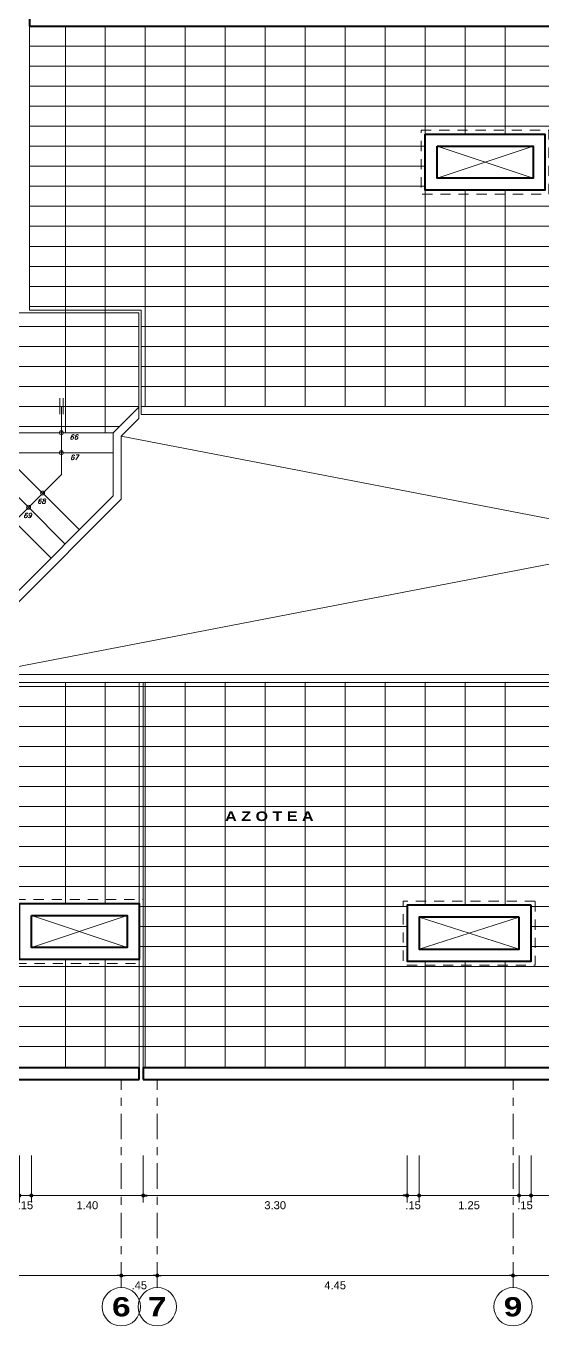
# Model space of a CAD drawing. Header units: millimetres. Extents: x 2178 to 2304, y 1220 to 1359.
# Drawn here: x 2261.87 to 2268.32, y 1327.38 to 1343.62 of the extents above; entities that cross this region are included whole.
import ezdxf
from ezdxf.enums import TextEntityAlignment as Align

# ---------------------------------------------------------------- set-up
doc = ezdxf.new("R2010")
doc.units = ezdxf.units.MM
doc.linetypes.add('CENTER', pattern=[50.8, 31.75, -6.35, 6.35, -6.35])
doc.linetypes.add('HIDDEN', pattern=[9.525, 6.35, -3.175])
doc.layers.get('0').update_dxf_attribs({"lineweight": 0})
for name, color, linetype, lineweight in [('COTAS', 40, 'Continuous', 20), ('Ejes22', 50, 'CENTER', 9), ('muros bajos', 2, 'Continuous', 25), ('PLUMA 1', 46, 'Continuous', 13), ('PLUMA 2', 94, 'Continuous', 15), ('PLUMA 4', 5, 'Continuous', 40), ('PROY', 13, 'HIDDEN', 13), ('TEXTO', 5, 'Continuous', 18), ('TEXTOS', 42, 'Continuous', 13)]:
    doc.layers.add(name, color=color, linetype=linetype, lineweight=lineweight)
doc.layers.add('pisos....', color=7, linetype='Continuous', lineweight=5, true_color=0x7c7f7e)
doc.styles.add('ARIAL', font='arial.ttf')
doc.styles.add('ARIAL-N', font='arialbd.ttf')
doc.styles.add('ARIALCH', font='arialbd.ttf', dxfattribs={"width": 1.25})
doc.styles.add('SIMPLEX', font='simplex.shx', dxfattribs={"width": 1.2, "oblique": 15})
doc.dimstyles.new('RPM 50', dxfattribs={"dimtxt": 0.1, "dimasz": 0.05, "dimexe": 0.0885, "dimexo": 0.1535, "dimgap": 0.071, "dimtad": 2, "dimtih": 1, "dimtoh": 1, "dimzin": 4, "dimdsep": 46, "dimtxsty": 'ARIAL', "dimblk": 'DOT', "dimcen": 0.4, "dimdle": 0.25, "dimclrd": 8, "dimclre": 8, "dimclrt": 9, "dimadec": 0, "dimazin": 0, "dimtfac": 1, "dimtix": 1, "dimtmove": 0, "dimatfit": 3, "dimldrblk": 'DOT', "dimfxl": 0.5, "dimfxlon": 1, "dimlwd": 0, "dimlwe": 0, "dimarcsym": 0})

# ---------------------------------------------------------------- blocks, each defined once
blk = doc.blocks.new('_DOT')
at = {"color": 0, "linetype": 'ByBlock'}
blk.add_line((-0.5, 0), (-1, 0), dxfattribs=at)
at = {"color": 0, "linetype": 'ByBlock', "const_width": 0.5}
blk.add_lwpolyline([(-0.25, 0, 1), (0.25, 0, 1)], format="xyb", close=True, dxfattribs=at)
blk = doc.blocks.new('*D1718')
at = {"layer": 'Defpoints', "color": 0, "transparency": 16777216}
for p in [(2259.162, 1328.006), (2263.062, 1328.006), (2263.062, 1328.006)]:
    blk.add_point(p, dxfattribs=at)
at = {"layer": 'muros bajos', "color": 8, "lineweight": 0, "transparency": 16777216}
for p, q in [((2259.162, 1328.006), (2259.162, 1328.094)), ((2263.062, 1328.006), (2263.062, 1328.094)), ((2259.212, 1328.006), (2263.012, 1328.006))]:
    blk.add_line(p, q, dxfattribs=at)
at = {"layer": 'muros bajos', "color": 8, "lineweight": 0, "transparency": 16777216, "xscale": 0.05, "yscale": 0.05, "zscale": 0.05, "rotation": 180}
blk.add_blockref('_DOT', (2259.162, 1328.006), dxfattribs=at)
at = {"layer": 'muros bajos', "color": 8, "lineweight": 0, "transparency": 16777216, "xscale": 0.05, "yscale": 0.05, "zscale": 0.05}
blk.add_blockref('_DOT', (2263.062, 1328.006), dxfattribs=at)
at = {"layer": 'muros bajos', "color": 9, "transparency": 16777216, "insert": (2261.112, 1327.884), "char_height": 0.1, "attachment_point": 5, "style": 'ARIAL'}
blk.add_mtext('3.90', dxfattribs=at)
blk = doc.blocks.new('*D1719')
at = {"layer": 'Defpoints', "color": 0, "transparency": 16777216}
for p in [(2263.062, 1328.006), (2263.512, 1328.006), (2263.512, 1328.006)]:
    blk.add_point(p, dxfattribs=at)
at = {"layer": 'muros bajos', "color": 8, "lineweight": 0, "transparency": 16777216}
for p, q in [((2263.062, 1328.006), (2263.062, 1328.094)), ((2263.512, 1328.006), (2263.512, 1328.094)), ((2263.112, 1328.006), (2263.462, 1328.006))]:
    blk.add_line(p, q, dxfattribs=at)
at = {"layer": 'muros bajos', "color": 8, "lineweight": 0, "transparency": 16777216, "xscale": 0.05, "yscale": 0.05, "zscale": 0.05, "rotation": 180}
blk.add_blockref('_DOT', (2263.062, 1328.006), dxfattribs=at)
at = {"layer": 'muros bajos', "color": 8, "lineweight": 0, "transparency": 16777216, "xscale": 0.05, "yscale": 0.05, "zscale": 0.05}
blk.add_blockref('_DOT', (2263.512, 1328.006), dxfattribs=at)
at = {"layer": 'muros bajos', "color": 9, "transparency": 16777216, "insert": (2263.287, 1327.884), "char_height": 0.1, "attachment_point": 5, "style": 'ARIAL'}
blk.add_mtext('.45', dxfattribs=at)
blk = doc.blocks.new('*D1720')
at = {"layer": 'Defpoints', "color": 0, "transparency": 16777216}
for p in [(2263.512, 1328.006), (2267.962, 1328.006), (2267.962, 1328.006)]:
    blk.add_point(p, dxfattribs=at)
at = {"layer": 'muros bajos', "color": 8, "lineweight": 0, "transparency": 16777216}
for p, q in [((2263.512, 1328.006), (2263.512, 1328.094)), ((2267.962, 1328.006), (2267.962, 1328.094)), ((2263.562, 1328.006), (2267.912, 1328.006))]:
    blk.add_line(p, q, dxfattribs=at)
at = {"layer": 'muros bajos', "color": 8, "lineweight": 0, "transparency": 16777216, "xscale": 0.05, "yscale": 0.05, "zscale": 0.05, "rotation": 180}
blk.add_blockref('_DOT', (2263.512, 1328.006), dxfattribs=at)
at = {"layer": 'muros bajos', "color": 8, "lineweight": 0, "transparency": 16777216, "xscale": 0.05, "yscale": 0.05, "zscale": 0.05}
blk.add_blockref('_DOT', (2267.962, 1328.006), dxfattribs=at)
at = {"layer": 'muros bajos', "color": 9, "transparency": 16777216, "insert": (2265.737, 1327.884), "char_height": 0.1, "attachment_point": 5, "style": 'ARIAL'}
blk.add_mtext('4.45', dxfattribs=at)
blk = doc.blocks.new('*D1721')
at = {"layer": 'Defpoints', "color": 0, "transparency": 16777216}
for p in [(2267.962, 1328.006), (2273.312, 1328.006), (2273.312, 1328.006)]:
    blk.add_point(p, dxfattribs=at)
at = {"layer": 'muros bajos', "color": 8, "lineweight": 0, "transparency": 16777216}
for p, q in [((2267.962, 1328.006), (2267.962, 1328.094)), ((2273.312, 1328.006), (2273.312, 1328.094)), ((2268.012, 1328.006), (2273.262, 1328.006))]:
    blk.add_line(p, q, dxfattribs=at)
at = {"layer": 'muros bajos', "color": 8, "lineweight": 0, "transparency": 16777216, "xscale": 0.05, "yscale": 0.05, "zscale": 0.05, "rotation": 180}
blk.add_blockref('_DOT', (2267.962, 1328.006), dxfattribs=at)
at = {"layer": 'muros bajos', "color": 8, "lineweight": 0, "transparency": 16777216, "xscale": 0.05, "yscale": 0.05, "zscale": 0.05}
blk.add_blockref('_DOT', (2273.312, 1328.006), dxfattribs=at)
at = {"layer": 'muros bajos', "color": 9, "transparency": 16777216, "insert": (2270.637, 1327.884), "char_height": 0.1, "attachment_point": 5, "style": 'ARIAL'}
blk.add_mtext('5.35', dxfattribs=at)
blk = doc.blocks.new('*D1672')
at = {"color": 8, "lineweight": 0, "transparency": 16777216}
for p, q in [((2261.787, 1329.506), (2261.787, 1328.917)), ((2261.937, 1329.506), (2261.937, 1328.917)), ((2261.737, 1329.006), (2261.687, 1329.006)), ((2261.787, 1329.006), (2261.937, 1329.006)), ((2261.987, 1329.006), (2262.037, 1329.006))]:
    blk.add_line(p, q, dxfattribs=at)
at = {"layer": 'Defpoints', "color": 0, "transparency": 16777216}
for p in [(2261.787, 1330.599), (2261.937, 1330.599), (2261.937, 1329.006)]:
    blk.add_point(p, dxfattribs=at)
at = {"color": 8, "lineweight": 0, "transparency": 16777216, "xscale": 0.05, "yscale": 0.05, "zscale": 0.05}
blk.add_blockref('_DOT', (2261.787, 1329.006), dxfattribs=at)
at = {"color": 8, "lineweight": 0, "transparency": 16777216, "xscale": 0.05, "yscale": 0.05, "zscale": 0.05, "rotation": 180}
blk.add_blockref('_DOT', (2261.937, 1329.006), dxfattribs=at)
at = {"color": 9, "transparency": 16777216, "insert": (2261.862, 1328.884), "char_height": 0.1, "attachment_point": 5, "style": 'ARIAL'}
blk.add_mtext('.15', dxfattribs=at)
blk = doc.blocks.new('*D1673')
at = {"layer": 'Defpoints', "color": 0, "ltscale": 0.02, "transparency": 16777216}
for p in [(2266.637, 1330.606), (2263.337, 1330.456), (2266.637, 1329.006)]:
    blk.add_point(p, dxfattribs=at)
at = {"layer": 'PLUMA 4', "color": 8, "lineweight": 0, "ltscale": 0.02, "transparency": 16777216}
for p, q in [((2263.337, 1329.506), (2263.337, 1328.917)), ((2266.637, 1329.506), (2266.637, 1328.917)), ((2263.387, 1329.006), (2266.587, 1329.006))]:
    blk.add_line(p, q, dxfattribs=at)
at = {"layer": 'PLUMA 4', "color": 8, "lineweight": 0, "ltscale": 0.02, "transparency": 16777216, "xscale": 0.05, "yscale": 0.05, "zscale": 0.05, "rotation": 180}
blk.add_blockref('_DOT', (2263.337, 1329.006), dxfattribs=at)
at = {"layer": 'PLUMA 4', "color": 8, "lineweight": 0, "ltscale": 0.02, "transparency": 16777216, "xscale": 0.05, "yscale": 0.05, "zscale": 0.05}
blk.add_blockref('_DOT', (2266.637, 1329.006), dxfattribs=at)
at = {"layer": 'PLUMA 4', "color": 9, "ltscale": 0.02, "transparency": 16777216, "insert": (2264.987, 1328.884), "char_height": 0.1, "attachment_point": 5, "style": 'ARIAL'}
blk.add_mtext('3.30', dxfattribs=at)
blk = doc.blocks.new('*D1674')
at = {"color": 8, "lineweight": 0, "transparency": 16777216}
for p, q in [((2266.637, 1329.506), (2266.637, 1328.917)), ((2266.787, 1329.506), (2266.787, 1328.917)), ((2266.587, 1329.006), (2266.537, 1329.006)), ((2266.637, 1329.006), (2266.787, 1329.006)), ((2266.837, 1329.006), (2266.887, 1329.006))]:
    blk.add_line(p, q, dxfattribs=at)
at = {"layer": 'Defpoints', "color": 0, "transparency": 16777216}
for p in [(2266.637, 1330.606), (2266.787, 1330.606), (2266.787, 1329.006)]:
    blk.add_point(p, dxfattribs=at)
at = {"color": 8, "lineweight": 0, "transparency": 16777216, "xscale": 0.05, "yscale": 0.05, "zscale": 0.05}
blk.add_blockref('_DOT', (2266.637, 1329.006), dxfattribs=at)
at = {"color": 8, "lineweight": 0, "transparency": 16777216, "xscale": 0.05, "yscale": 0.05, "zscale": 0.05, "rotation": 180}
blk.add_blockref('_DOT', (2266.787, 1329.006), dxfattribs=at)
at = {"color": 9, "transparency": 16777216, "insert": (2266.712, 1328.884), "char_height": 0.1, "attachment_point": 5, "style": 'ARIAL'}
blk.add_mtext('.15', dxfattribs=at)
blk = doc.blocks.new('*D1675')
at = {"color": 8, "lineweight": 0, "transparency": 16777216}
for p, q in [((2266.787, 1329.506), (2266.787, 1328.917)), ((2268.037, 1329.506), (2268.037, 1328.917)), ((2266.837, 1329.006), (2267.987, 1329.006))]:
    blk.add_line(p, q, dxfattribs=at)
at = {"layer": 'Defpoints', "color": 0, "transparency": 16777216}
for p in [(2268.037, 1330.696), (2266.787, 1330.606), (2268.037, 1329.006)]:
    blk.add_point(p, dxfattribs=at)
at = {"color": 8, "lineweight": 0, "transparency": 16777216, "xscale": 0.05, "yscale": 0.05, "zscale": 0.05, "rotation": 180}
blk.add_blockref('_DOT', (2266.787, 1329.006), dxfattribs=at)
at = {"color": 8, "lineweight": 0, "transparency": 16777216, "xscale": 0.05, "yscale": 0.05, "zscale": 0.05}
blk.add_blockref('_DOT', (2268.037, 1329.006), dxfattribs=at)
at = {"color": 9, "transparency": 16777216, "insert": (2267.412, 1328.884), "char_height": 0.1, "attachment_point": 5, "style": 'ARIAL'}
blk.add_mtext('1.25', dxfattribs=at)
blk = doc.blocks.new('*D1676')
at = {"color": 8, "lineweight": 0, "transparency": 16777216}
for p, q in [((2268.037, 1329.506), (2268.037, 1328.917)), ((2268.187, 1329.506), (2268.187, 1328.917)), ((2267.987, 1329.006), (2267.937, 1329.006)), ((2268.037, 1329.006), (2268.187, 1329.006)), ((2268.237, 1329.006), (2268.287, 1329.006))]:
    blk.add_line(p, q, dxfattribs=at)
at = {"layer": 'Defpoints', "color": 0, "transparency": 16777216}
for p in [(2268.037, 1330.696), (2268.187, 1330.696), (2268.187, 1329.006)]:
    blk.add_point(p, dxfattribs=at)
at = {"color": 8, "lineweight": 0, "transparency": 16777216, "xscale": 0.05, "yscale": 0.05, "zscale": 0.05}
blk.add_blockref('_DOT', (2268.037, 1329.006), dxfattribs=at)
at = {"color": 8, "lineweight": 0, "transparency": 16777216, "xscale": 0.05, "yscale": 0.05, "zscale": 0.05, "rotation": 180}
blk.add_blockref('_DOT', (2268.187, 1329.006), dxfattribs=at)
at = {"color": 9, "transparency": 16777216, "insert": (2268.112, 1328.884), "char_height": 0.1, "attachment_point": 5, "style": 'ARIAL'}
blk.add_mtext('.15', dxfattribs=at)
blk = doc.blocks.new('*D1737')
at = {"color": 8, "lineweight": 0, "transparency": 16777216}
for p, q in [((2278.587, 1329.506), (2278.587, 1328.917)), ((2268.187, 1329.352), (2268.187, 1328.917)), ((2268.237, 1329.006), (2278.537, 1329.006))]:
    blk.add_line(p, q, dxfattribs=at)
at = {"layer": 'Defpoints', "color": 0, "transparency": 16777216}
for p in [(2278.587, 1330.677), (2268.187, 1329.506), (2278.587, 1329.006)]:
    blk.add_point(p, dxfattribs=at)
at = {"color": 8, "lineweight": 0, "transparency": 16777216, "xscale": 0.05, "yscale": 0.05, "zscale": 0.05, "rotation": 180}
blk.add_blockref('_DOT', (2268.187, 1329.006), dxfattribs=at)
at = {"color": 8, "lineweight": 0, "transparency": 16777216, "xscale": 0.05, "yscale": 0.05, "zscale": 0.05}
blk.add_blockref('_DOT', (2278.587, 1329.006), dxfattribs=at)
at = {"color": 9, "transparency": 16777216, "insert": (2273.387, 1328.884), "char_height": 0.1, "attachment_point": 5, "style": 'ARIAL'}
blk.add_mtext('10.40', dxfattribs=at)
blk = doc.blocks.new('*D1705')
at = {"color": 8, "lineweight": 0, "transparency": 16777216}
for p, q in [((2267.012, 1344.716), (2267.012, 1345.304)), ((2268.212, 1344.716), (2268.212, 1345.304)), ((2267.062, 1345.216), (2268.162, 1345.216))]:
    blk.add_line(p, q, dxfattribs=at)
at = {"layer": 'Defpoints', "color": 0, "transparency": 16777216}
for p in [(2268.212, 1345.216), (2267.012, 1343.766), (2268.212, 1343.616)]:
    blk.add_point(p, dxfattribs=at)
at = {"color": 8, "lineweight": 0, "transparency": 16777216, "xscale": 0.05, "yscale": 0.05, "zscale": 0.05, "rotation": 180}
blk.add_blockref('_DOT', (2267.012, 1345.216), dxfattribs=at)
at = {"color": 8, "lineweight": 0, "transparency": 16777216, "xscale": 0.05, "yscale": 0.05, "zscale": 0.05}
blk.add_blockref('_DOT', (2268.212, 1345.216), dxfattribs=at)
at = {"color": 9, "transparency": 16777216, "insert": (2267.612, 1345.338), "char_height": 0.1, "attachment_point": 5, "style": 'ARIAL'}
blk.add_mtext('1.20', dxfattribs=at)
blk = doc.blocks.new('*D1706')
at = {"color": 8, "lineweight": 0, "transparency": 16777216}
for p, q in [((2268.212, 1344.716), (2268.212, 1345.304)), ((2268.362, 1344.716), (2268.362, 1345.304)), ((2268.162, 1345.216), (2268.112, 1345.216)), ((2268.212, 1345.216), (2268.362, 1345.216)), ((2268.412, 1345.216), (2268.462, 1345.216))]:
    blk.add_line(p, q, dxfattribs=at)
at = {"layer": 'Defpoints', "color": 0, "transparency": 16777216}
for p in [(2268.362, 1345.216), (2268.212, 1343.616), (2268.362, 1343.623)]:
    blk.add_point(p, dxfattribs=at)
at = {"color": 8, "lineweight": 0, "transparency": 16777216, "xscale": 0.05, "yscale": 0.05, "zscale": 0.05}
blk.add_blockref('_DOT', (2268.212, 1345.216), dxfattribs=at)
at = {"color": 8, "lineweight": 0, "transparency": 16777216, "xscale": 0.05, "yscale": 0.05, "zscale": 0.05, "rotation": 180}
blk.add_blockref('_DOT', (2268.362, 1345.216), dxfattribs=at)
at = {"color": 9, "transparency": 16777216, "insert": (2268.287, 1345.338), "char_height": 0.1, "attachment_point": 5, "style": 'ARIAL'}
blk.add_mtext('.15', dxfattribs=at)
blk = doc.blocks.new('F1')
for points in [[(-0.1, 0.02), (0.1, 0.02)], [(-0.1, -0.02), (0.1, -0.02)]]:
    blk.add_lwpolyline(points)
blk = doc.blocks.new('*D1711')
at = {"color": 8, "lineweight": 0, "transparency": 16777216}
for p, q in [((2261.937, 1329.352), (2261.937, 1328.917)), ((2263.337, 1329.352), (2263.337, 1328.917)), ((2261.987, 1329.006), (2263.287, 1329.006))]:
    blk.add_line(p, q, dxfattribs=at)
at = {"layer": 'Defpoints', "color": 0, "transparency": 16777216}
for p in [(2261.937, 1329.506), (2263.337, 1329.506), (2263.337, 1329.006)]:
    blk.add_point(p, dxfattribs=at)
at = {"color": 8, "lineweight": 0, "transparency": 16777216, "xscale": 0.05, "yscale": 0.05, "zscale": 0.05, "rotation": 180}
blk.add_blockref('_DOT', (2261.937, 1329.006), dxfattribs=at)
at = {"color": 8, "lineweight": 0, "transparency": 16777216, "xscale": 0.05, "yscale": 0.05, "zscale": 0.05}
blk.add_blockref('_DOT', (2263.337, 1329.006), dxfattribs=at)
at = {"color": 9, "transparency": 16777216, "insert": (2262.637, 1328.884), "char_height": 0.1, "attachment_point": 5, "style": 'ARIAL'}
blk.add_mtext('1.40', dxfattribs=at)

msp = doc.modelspace()

# ---------------------------------------------------------------- linework, layer by layer
for points in [[(2261.912, 1343.616), (2261.912, 1340.068)], [(2268.212, 1341.716), (2267.012, 1342.116)], [(2267.012, 1341.716), (2268.212, 1342.116)], [(2261.912, 1340.068), (2263.312, 1340.068)], [(2263.286, 1330.606), (2263.286, 1335.416)], [(2263.337, 1330.606), (2263.337, 1335.416)], [(2261.937, 1332.106), (2263.137, 1332.506)], [(2263.137, 1332.106), (2261.937, 1332.506)], [(2266.787, 1332.086), (2268.037, 1332.486)], [(2268.037, 1332.086), (2266.787, 1332.486)]]:
    msp.add_lwpolyline(points)
at = {"layer": 'COTAS'}
for centre in [(2263.062, 1327.616), (2263.512, 1327.616), (2267.962, 1327.616)]:
    msp.add_circle(centre, 0.24, dxfattribs=at)
at = {"layer": 'Ejes22', "linetype": 'CENTER', "lineweight": 9, "ltscale": 0.01}
for points in [[(2263.062, 1327.856), (2263.062, 1330.456)], [(2263.512, 1327.856), (2263.512, 1330.456)], [(2267.962, 1327.856), (2267.962, 1330.456)]]:
    msp.add_lwpolyline(points, dxfattribs=at)
at = {"layer": 'pisos....'}
for points in [[(2262.362, 1338.536), (2262.362, 1343.616)], [(2262.862, 1338.536), (2262.862, 1343.616)], [(2263.362, 1338.866), (2263.362, 1343.616)], [(2263.862, 1338.866), (2263.862, 1343.616)], [(2264.362, 1338.866), (2264.362, 1343.616)], [(2264.362, 1338.866), (2264.362, 1343.616)], [(2264.862, 1338.866), (2264.862, 1343.616)], [(2265.362, 1338.866), (2265.362, 1343.616)], [(2265.862, 1338.866), (2265.862, 1343.616)], [(2266.362, 1338.866), (2266.362, 1343.616)], [(2266.862, 1338.866), (2266.862, 1343.616)], [(2267.362, 1342.266), (2267.362, 1343.616)], [(2267.862, 1342.266), (2267.862, 1343.616)], [(2261.912, 1343.366), (2280.545, 1343.366)], [(2261.912, 1343.116), (2280.535, 1343.116)], [(2261.912, 1342.866), (2280.525, 1342.866)], [(2261.912, 1342.866), (2280.525, 1342.866)], [(2261.912, 1342.616), (2280.515, 1342.616)], [(2261.912, 1342.366), (2280.505, 1342.366)], [(2261.912, 1342.116), (2266.862, 1342.116)], [(2267.012, 1342.116), (2268.212, 1342.116)], [(2261.912, 1341.866), (2266.862, 1341.866)], [(2261.912, 1341.866), (2266.862, 1341.866)], [(2261.912, 1341.616), (2266.862, 1341.616)], [(2267.362, 1338.866), (2267.362, 1341.566)], [(2267.862, 1338.866), (2267.862, 1341.566)], [(2261.912, 1341.366), (2280.465, 1341.366)], [(2261.912, 1341.116), (2280.455, 1341.116)], [(2261.912, 1340.866), (2280.444, 1340.866)], [(2261.912, 1340.616), (2280.434, 1340.616)], [(2261.912, 1340.366), (2280.424, 1340.366)], [(2261.912, 1340.116), (2278.362, 1340.116)], [(2261.412, 1339.866), (2263.282, 1339.866)], [(2263.312, 1339.866), (2276.462, 1339.866)], [(2261.412, 1339.616), (2263.282, 1339.616)], [(2263.312, 1339.616), (2276.462, 1339.616)], [(2261.412, 1339.366), (2263.282, 1339.366)], [(2263.312, 1339.366), (2276.462, 1339.366)], [(2261.412, 1339.116), (2263.282, 1339.116)], [(2263.312, 1339.116), (2276.492, 1339.116)], [(2261.412, 1338.866), (2263.282, 1338.866)], [(2261.254, 1335.516), (2276.712, 1338.494)], [(2261.563, 1338.616), (2263.042, 1338.616)], [(2278.521, 1335.516), (2263.062, 1338.494)], [(2262.362, 1332.656), (2262.362, 1335.416)], [(2262.862, 1332.656), (2262.862, 1335.416)], [(2263.362, 1330.606), (2263.362, 1335.416)], [(2263.862, 1330.606), (2263.862, 1335.416)], [(2264.362, 1330.606), (2264.362, 1335.416)], [(2264.862, 1330.606), (2264.862, 1335.416)], [(2265.362, 1330.606), (2265.362, 1335.416)], [(2265.862, 1330.606), (2265.862, 1335.416)], [(2266.362, 1330.606), (2266.362, 1335.416)], [(2266.862, 1332.636), (2266.862, 1335.416)], [(2267.362, 1332.636), (2267.362, 1335.416)], [(2267.862, 1332.636), (2267.862, 1335.416)], [(2253.262, 1335.366), (2280.487, 1335.366)], [(2253.262, 1335.116), (2280.487, 1335.116)], [(2253.262, 1334.866), (2280.487, 1334.866)], [(2253.262, 1334.616), (2280.487, 1334.616)], [(2253.262, 1334.366), (2280.487, 1334.366)], [(2253.262, 1334.116), (2280.487, 1334.116)], [(2253.262, 1333.866), (2280.487, 1333.866)], [(2253.262, 1333.616), (2280.487, 1333.616)], [(2253.262, 1333.366), (2280.487, 1333.366)], [(2253.262, 1333.116), (2280.487, 1333.116)], [(2253.262, 1332.866), (2280.487, 1332.866)], [(2263.286, 1332.616), (2266.637, 1332.616)], [(2268.187, 1332.616), (2278.587, 1332.616)], [(2263.286, 1332.366), (2266.637, 1332.366)], [(2268.187, 1332.366), (2278.587, 1332.366)], [(2263.286, 1332.116), (2266.637, 1332.116)], [(2268.187, 1332.116), (2278.587, 1332.116)], [(2253.262, 1331.866), (2280.487, 1331.866)], [(2262.362, 1330.606), (2262.362, 1331.956)], [(2262.862, 1330.606), (2262.862, 1331.956)], [(2266.862, 1330.606), (2266.862, 1331.936)], [(2267.362, 1330.606), (2267.362, 1331.936)], [(2267.862, 1330.606), (2267.862, 1331.936)], [(2253.262, 1331.616), (2280.487, 1331.616)], [(2258.437, 1331.366), (2280.487, 1331.366)], [(2258.437, 1331.116), (2280.487, 1331.116)], [(2259.187, 1330.866), (2280.487, 1330.866)]]:
    msp.add_lwpolyline(points, dxfattribs=at)
at = {"layer": 'PLUMA 1'}
msp.add_line((2262.312, 1338.016), (2262.312, 1338.866), dxfattribs=at)
msp.add_lwpolyline([(2261.432, 1337.136), (2262.312, 1338.016)], dxfattribs=at)
for centre in [(2262.312, 1338.536), (2262.312, 1338.286), (2262.078, 1337.783), (2261.902, 1337.606)]:
    msp.add_circle(centre, 0.025, dxfattribs=at)
at = {"layer": 'PLUMA 2', "color": 40, "linetype": 'Continuous', "lineweight": 20, "flags": 128}
for points in [[(2260.665, 1340.036), (2263.282, 1340.036)], [(2263.282, 1338.714), (2263.282, 1340.036)], [(2263.312, 1338.766), (2263.312, 1340.068)], [(2262.962, 1338.536), (2263.282, 1338.856)], [(2263.312, 1338.866), (2276.482, 1338.866)], [(2263.062, 1338.494), (2263.282, 1338.714)], [(2263.312, 1338.766), (2276.441, 1338.766)], [(2261.662, 1338.536), (2262.962, 1338.536)], [(2262.962, 1337.747), (2262.962, 1338.536)], [(2263.062, 1337.706), (2263.062, 1338.494)], [(2262.538, 1337.323), (2261.619, 1338.242)], [(2261.662, 1338.286), (2262.962, 1338.286)], [(2262.361, 1337.146), (2261.442, 1338.065)], [(2262.185, 1336.969), (2261.265, 1337.889)], [(2261.701, 1336.486), (2262.962, 1337.747)], [(2261.742, 1336.386), (2263.062, 1337.706)], [(2261.212, 1335.416), (2278.562, 1335.416)], [(2261.254, 1335.516), (2278.521, 1335.516)]]:
    msp.add_lwpolyline(points, dxfattribs=at)
at = {"layer": 'PLUMA 4', "ltscale": 0.02}
for points in [[(2261.912, 1343.766), (2261.912, 1343.616)], [(2261.912, 1343.616), (2266.612, 1343.616)], [(2266.612, 1343.616), (2271.462, 1343.616)], [(2259.187, 1330.606), (2263.287, 1330.606)], [(2263.286, 1330.456), (2263.286, 1330.606)], [(2263.337, 1330.606), (2268.187, 1330.606)], [(2263.337, 1330.606), (2263.337, 1330.456)], [(2268.187, 1330.606), (2273.537, 1330.606)], [(2259.037, 1330.456), (2263.287, 1330.456)], [(2263.337, 1330.456), (2276.787, 1330.456)]]:
    msp.add_lwpolyline(points, dxfattribs=at)
for points in [[(2266.862, 1342.266), (2268.362, 1342.266), (2268.362, 1341.566), (2266.862, 1341.566)], [(2267.012, 1342.116), (2268.212, 1342.116), (2268.212, 1341.716), (2267.012, 1341.716)], [(2261.787, 1332.656), (2263.287, 1332.656), (2263.287, 1331.956), (2261.787, 1331.956)], [(2268.187, 1332.636), (2266.637, 1332.636), (2266.637, 1331.936), (2268.187, 1331.936)], [(2261.937, 1332.506), (2263.137, 1332.506), (2263.137, 1332.106), (2261.937, 1332.106)], [(2268.037, 1332.486), (2266.787, 1332.486), (2266.787, 1332.086), (2268.037, 1332.086)]]:
    msp.add_lwpolyline(points, close=True, dxfattribs=at)
at = {"layer": 'PROY', "ltscale": 0.02, "flags": 128}
for points in [[(2266.812, 1342.316), (2268.412, 1342.316), (2268.412, 1341.516), (2266.812, 1341.516)], [(2261.737, 1332.706), (2263.337, 1332.706), (2263.337, 1331.906), (2261.737, 1331.906)], [(2268.237, 1332.686), (2266.587, 1332.686), (2266.587, 1331.886), (2268.237, 1331.886)]]:
    msp.add_lwpolyline(points, close=True, dxfattribs=at)

# ---------------------------------------------------------------- block references
at = {"layer": 'PLUMA 1', "rotation": 89.99999999999999}
msp.add_blockref('F1', (2262.314, 1338.87), dxfattribs=at)

# ---------------------------------------------------------------- texts
at = {"layer": 'COTAS', "style": 'ARIALCH', "width": 1.25}
for tag, p in [('6', (2263.062, 1327.616)), ('9', (2267.962, 1327.616)), ('7', (2263.512, 1327.616))]:
    msp.add_attdef(tag, text='LETRAONUMERO', height=0.24, dxfattribs=at).set_placement(p, align=Align.MIDDLE_CENTER)
at = {"layer": 'TEXTO', "style": 'ARIAL-N', "width": 1.2}
msp.add_text('A Z O T E A', height=0.12, dxfattribs=at).set_placement((2264.914, 1333.685), align=Align.CENTER)
at = {"layer": 'TEXTOS', "style": 'SIMPLEX', "oblique": 15}
for s, p in [('66', (2262.468, 1338.483)), ('67', (2262.474, 1338.229)), ('68', (2262.064, 1337.681)), ('69', (2261.889, 1337.503))]:
    msp.add_text(s, height=0.06, dxfattribs=at).set_placement(p, align=Align.MIDDLE_CENTER)

# ---------------------------------------------------------------- dimensions: what is measured, and where the dimension line sits
for base, p1, p2, picture, middle in [((2268.212, 1345.216), (2267.012, 1343.766), (2268.212, 1343.616), '*D1705', (2267.612, 1345.338)), ((2268.362, 1345.216), (2268.212, 1343.616), (2268.362, 1343.623), '*D1706', (2268.287, 1345.338)), ((2268.037, 1329.006), (2266.787, 1330.606), (2268.037, 1330.696), '*D1675', (2267.412, 1328.884)), ((2268.187, 1329.006), (2268.037, 1330.696), (2268.187, 1330.696), '*D1676', (2268.112, 1328.884)), ((2278.587, 1329.006), (2268.187, 1329.506), (2278.587, 1330.677), '*D1737', (2273.387, 1328.884)), ((2261.937, 1329.006), (2261.787, 1330.599), (2261.937, 1330.599), '*D1672', (2261.862, 1328.884)), ((2266.787, 1329.006), (2266.637, 1330.606), (2266.787, 1330.606), '*D1674', (2266.712, 1328.884))]:
    dim = msp.add_linear_dim(base=base, p1=p1, p2=p2, dimstyle='RPM 50', override={"dimtmove": 1})
    dim.commit()
    dim.dimension.update_dxf_attribs({"geometry": picture, "text_midpoint": middle})
dim = msp.add_linear_dim(base=(2263.337, 1329.006), p1=(2261.937, 1329.506), p2=(2263.337, 1329.506), dimstyle='RPM 50')
dim.commit()
dim.dimension.update_dxf_attribs({"geometry": '*D1711', "text_midpoint": (2262.637, 1328.884)})
at = {"layer": 'muros bajos'}
for base, p1, p2, picture, middle in [((2263.062, 1328.006), (2259.162, 1328.006), (2263.062, 1328.006), '*D1718', (2261.112, 1327.884)), ((2263.512, 1328.006), (2263.062, 1328.006), (2263.512, 1328.006), '*D1719', (2263.287, 1327.884)), ((2267.962, 1328.006), (2263.512, 1328.006), (2267.962, 1328.006), '*D1720', (2265.737, 1327.884)), ((2273.312, 1328.006), (2267.962, 1328.006), (2273.312, 1328.006), '*D1721', (2270.637, 1327.884))]:
    dim = msp.add_linear_dim(base=base, p1=p1, p2=p2, dimstyle='RPM 50', dxfattribs=at)
    dim.commit()
    dim.dimension.update_dxf_attribs({"geometry": picture, "text_midpoint": middle})
at = {"layer": 'PLUMA 4', "ltscale": 0.02}
dim = msp.add_linear_dim(base=(2266.637, 1329.006), p1=(2263.337, 1330.456), p2=(2266.637, 1330.606), dimstyle='RPM 50', dxfattribs=at)
dim.commit()
dim.dimension.update_dxf_attribs({"geometry": '*D1673', "text_midpoint": (2264.987, 1328.884)})

doc.saveas('drawing.dxf')
